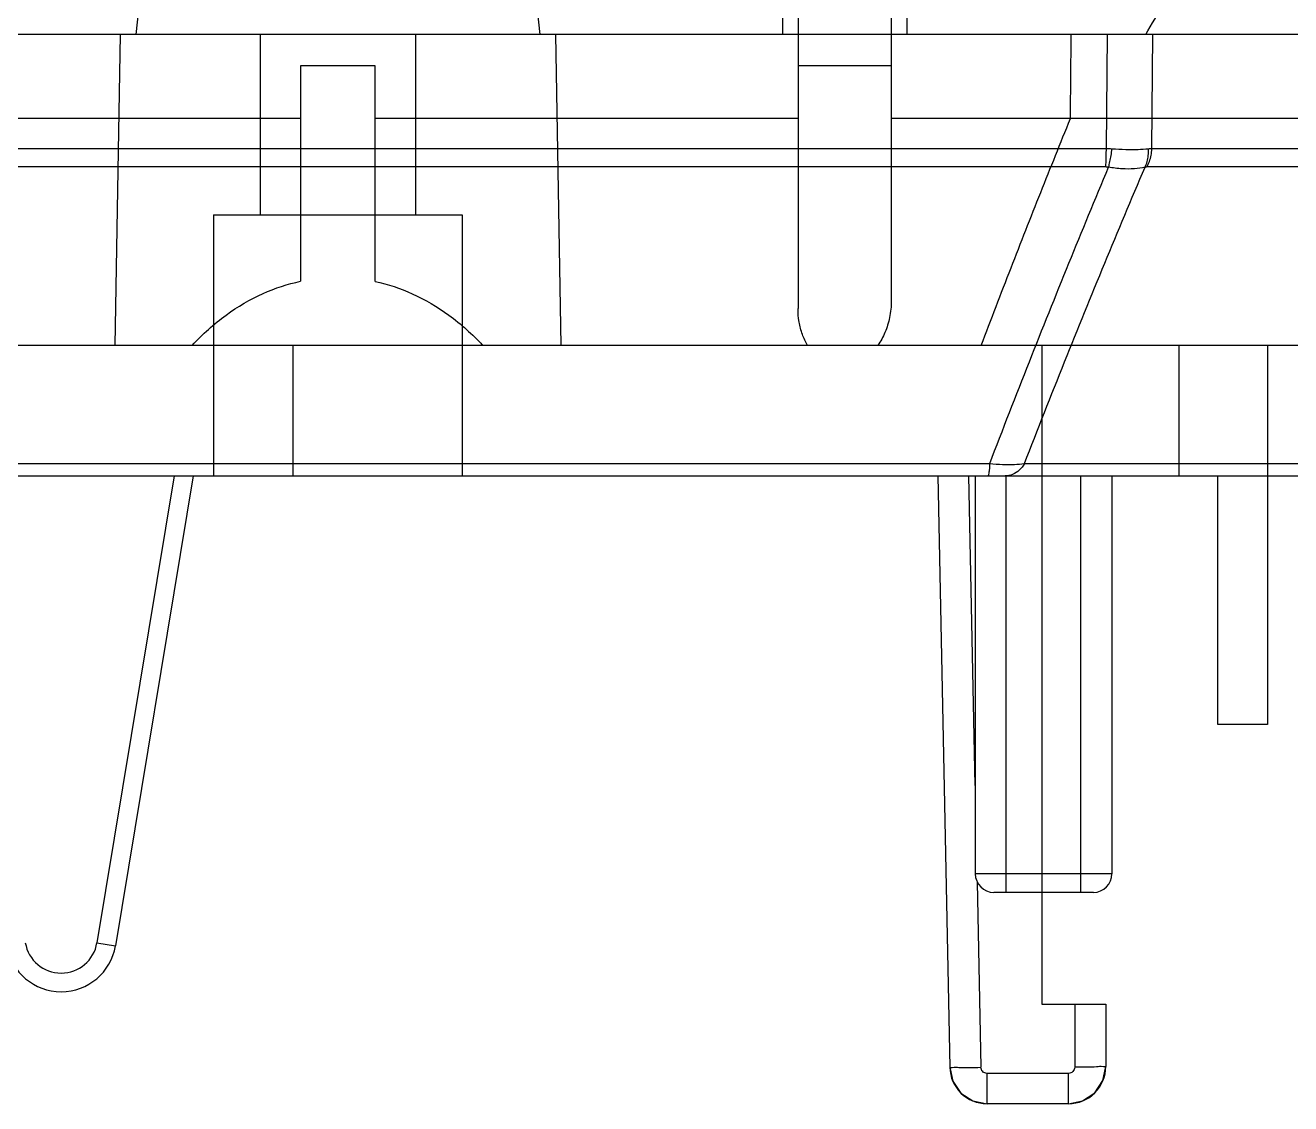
# Model space of a CAD drawing. Extents: x 114 to 332, y 121 to 329.
# Drawn here: x 160.19 to 180.54, y 255.58 to 272.93 of the extents above; entities that cross this region are included whole.
import ezdxf

# ---------------------------------------------------------------- set-up
doc = ezdxf.new("R2010")
doc.units = 0
doc.layers.get('0').update_dxf_attribs({"linetype": 'CONTINUOUS'})

msp = doc.modelspace()

# ---------------------------------------------------------------- linework, layer by layer
at = {"color": 6, "linetype": 'CONTINUOUS'}
for p, q in [((163.22, 284.38), (161.97, 272.78)), ((167.22, 284.38), (168.47, 272.78)), ((172.37, 274.78), (172.37, 272.78)), ((174.37, 274.78), (174.37, 272.78)), ((172.62, 274.28), (172.62, 268.376)), ((174.12, 274.28), (174.12, 268.495)), ((214.951, 272.78), (115.488, 272.78)), ((161.72, 272.78), (161.632, 267.78)), ((163.97, 272.78), (163.97, 269.88)), ((166.47, 272.78), (166.47, 269.88)), ((168.72, 272.78), (168.807, 267.78)), ((177.579, 270.942), (177.597, 272.78)), ((178.31, 270.942), (178.328, 272.78)), ((165.82, 272.28), (164.62, 272.28)), ((164.62, 272.28), (164.62, 268.812)), ((165.82, 268.809), (165.82, 272.28)), ((174.12, 272.28), (172.62, 272.28)), ((164.62, 271.43), (141.068, 271.43)), ((172.62, 271.43), (165.82, 271.43)), ((189.071, 271.43), (174.12, 271.43)), ((177.579, 270.942), (139.987, 270.942)), ((190.455, 270.942), (178.31, 270.942)), ((177.57, 270.65), (140.006, 270.65)), ((190.436, 270.65), (178.228, 270.65)), ((163.22, 269.88), (167.22, 269.88)), ((163.22, 269.88), (163.22, 265.68)), ((167.22, 269.88), (167.22, 265.68)), ((188.518, 267.78), (141.921, 267.78)), ((164.493, 267.78), (164.493, 265.68)), ((176.543, 267.78), (176.543, 257.18)), ((178.743, 267.78), (178.743, 265.68)), ((180.17, 267.78), (180.17, 261.68)), ((141.877, 265.88), (175.704, 265.88)), ((176.263, 265.88), (188.611, 265.88)), ((141.604, 265.68), (188.835, 265.68)), ((162.589, 265.68), (161.345, 258.169)), ((162.893, 265.68), (161.641, 258.12)), ((174.87, 265.68), (175.061, 256.168)), ((175.47, 260.701), (175.369, 265.68)), ((175.47, 265.68), (175.47, 259.28)), ((175.97, 258.98), (175.97, 265.68)), ((177.17, 258.98), (177.17, 265.68)), ((177.67, 265.68), (177.67, 259.28)), ((179.37, 261.68), (179.37, 265.68)), ((180.17, 261.68), (179.37, 261.68)), ((177.67, 259.28), (175.47, 259.28)), ((175.501, 259.147), (175.561, 256.166)), ((177.37, 258.98), (175.77, 258.98)), ((161.345, 258.169), (161.641, 258.12)), ((176.543, 257.18), (177.57, 257.18)), ((177.07, 257.18), (177.07, 256.168)), ((177.57, 257.18), (177.57, 256.18)), ((176.97, 256.068), (175.661, 256.068)), ((175.661, 255.58), (175.661, 256.068)), ((176.97, 255.58), (176.97, 256.068)), ((176.97, 255.58), (175.661, 255.58))]:
    msp.add_line(p, q, dxfattribs=at)
for points in [[(175.061, 256.168), (175.11, 255.943), (175.24, 255.752), (175.434, 255.625), (175.661, 255.58)], [(176.97, 255.58), (177.198, 255.626), (177.393, 255.756), (177.524, 255.951), (177.57, 256.18)]]:
    msp.add_lwpolyline(points, dxfattribs=at)
for centre, radius, start, end in [((175.77, 259.28), 0.3, 180, 270), ((177.37, 259.28), 0.3, 270, 0), ((160.769, 258.265), 0.884, 189.3982, 350.6018), ((160.769, 258.265), 0.584, 189.3982, 350.6018), ((175.661, 256.18), 0.6, 181.1519, 270), ((176.97, 256.18), 0.6, 270, 360)]:
    msp.add_arc(centre, radius, start, end, dxfattribs=at)
for points, knots in [([(178.212, 272.78), (178.31, 272.948), (178.509, 273.28), (178.705, 273.614), (178.805, 273.78)], [0, 0, 0, 0, 0.580773, 1.162471, 1.162471, 1.162471, 1.162471]), ([(177.002, 271.43), (177.004, 271.655), (177.008, 272.105), (177.012, 272.555), (177.015, 272.78)], [0, 0, 0, 0, 0.675444, 1.350888, 1.350888, 1.350888, 1.350888]), ([(175.567, 267.78), (175.725, 268.196), (176.041, 269.018), (176.519, 270.234), (176.841, 271.034), (177.002, 271.43)], [0, 0, 0, 0, 1.333708, 2.640726, 3.9213, 3.9213, 3.9213, 3.9213]), ([(177.57, 270.65), (177.572, 270.68), (177.575, 270.743), (177.578, 270.84), (177.579, 270.907), (177.579, 270.942)], [0, 0, 0, 0, 0.0896841, 0.1885026, 0.2921864, 0.2921864, 0.2921864, 0.2921864]), ([(177.67, 270.939), (177.655, 270.94), (177.625, 270.941), (177.594, 270.942), (177.579, 270.942)], [0, 0, 0, 0, 0.04575936, 0.0914092, 0.0914092, 0.0914092, 0.0914092]), ([(177.616, 270.647), (177.624, 270.677), (177.638, 270.739), (177.656, 270.836), (177.666, 270.904), (177.67, 270.939)], [0, 0, 0, 0, 0.0917321, 0.1921226, 0.2968987, 0.2968987, 0.2968987, 0.2968987]), ([(178.255, 270.939), (178.2, 270.933), (178.078, 270.927), (177.883, 270.927), (177.743, 270.934), (177.67, 270.939)], [0, 0, 0, 0, 0.1675023, 0.3657659, 0.5853225, 0.5853225, 0.5853225, 0.5853225]), ([(178.201, 270.647), (178.215, 270.676), (178.239, 270.737), (178.257, 270.836), (178.258, 270.904), (178.255, 270.939)], [0, 0, 0, 0, 0.0957494, 0.1961389, 0.2998294, 0.2998294, 0.2998294, 0.2998294]), ([(178.228, 270.65), (178.245, 270.678), (178.275, 270.739), (178.303, 270.838), (178.309, 270.907), (178.31, 270.942)], [0, 0, 0, 0, 0.0998193, 0.202448, 0.3066604, 0.3066604, 0.3066604, 0.3066604]), ([(178.31, 270.942), (178.301, 270.942), (178.283, 270.94), (178.265, 270.94), (178.255, 270.939)], [0, 0, 0, 0, 0.02652641, 0.05481667, 0.05481667, 0.05481667, 0.05481667]), ([(175.704, 265.88), (175.914, 266.426), (176.333, 267.503), (176.97, 269.093), (177.4, 270.134), (177.616, 270.647)], [0, 0, 0, 0, 1.756571, 3.467266, 5.136746, 5.136746, 5.136746, 5.136746]), ([(176.263, 265.88), (176.475, 266.426), (176.9, 267.504), (177.546, 269.093), (177.982, 270.134), (178.201, 270.647)], [0, 0, 0, 0, 1.759596, 3.473452, 5.146334, 5.146334, 5.146334, 5.146334]), ([(177.616, 270.647), (177.608, 270.648), (177.593, 270.649), (177.578, 270.65), (177.57, 270.65)], [0, 0, 0, 0, 0.0230854, 0.04590928, 0.04590928, 0.04590928, 0.04590928]), ([(178.201, 270.647), (178.145, 270.633), (178.022, 270.616), (177.825, 270.617), (177.687, 270.634), (177.616, 270.647)], [0, 0, 0, 0, 0.172268, 0.3705141, 0.5883929, 0.5883929, 0.5883929, 0.5883929]), ([(178.228, 270.65), (178.223, 270.65), (178.214, 270.649), (178.205, 270.648), (178.201, 270.647)], [0, 0, 0, 0, 0.01304239, 0.02703493, 0.02703493, 0.02703493, 0.02703493]), ([(162.878, 267.78), (163.044, 267.96), (163.397, 268.279), (163.991, 268.629), (164.413, 268.768), (164.62, 268.812)], [0, 0, 0, 0, 0.732058, 1.418789, 2.053177, 2.053177, 2.053177, 2.053177]), ([(165.82, 268.809), (166.024, 268.764), (166.442, 268.624), (167.031, 268.276), (167.383, 267.959), (167.548, 267.78)], [0, 0, 0, 0, 0.628908, 1.309211, 2.039338, 2.039338, 2.039338, 2.039338]), ([(174.12, 268.495), (174.12, 268.406), (174.102, 268.233), (174.028, 267.99), (173.95, 267.846), (173.905, 267.78)], [0, 0, 0, 0, 0.2672305, 0.5180072, 0.7563425, 0.7563425, 0.7563425, 0.7563425]), ([(172.775, 267.78), (172.741, 267.836), (172.684, 267.958), (172.631, 268.16), (172.62, 268.302), (172.62, 268.376)], [0, 0, 0, 0, 0.1954925, 0.4017959, 0.6219377, 0.6219377, 0.6219377, 0.6219377]), ([(175.704, 265.88), (175.702, 265.844), (175.698, 265.78), (175.687, 265.726), (175.682, 265.68), (175.673, 265.68)], [0, 0, 0, 0, 0.1074244, 0.17683, 0.2032077, 0.2032077, 0.2032077, 0.2032077]), ([(175.704, 265.88), (175.773, 265.873), (175.904, 265.863), (176.091, 265.862), (176.209, 265.872), (176.263, 265.88)], [0, 0, 0, 0, 0.2074798, 0.3962543, 0.560472, 0.560472, 0.560472, 0.560472]), ([(176.263, 265.88), (176.24, 265.84), (176.185, 265.77), (176.076, 265.698), (175.993, 265.68), (175.952, 265.68)], [0, 0, 0, 0, 0.1371337, 0.2641521, 0.3845511, 0.3845511, 0.3845511, 0.3845511]), ([(175.061, 256.168), (175.061, 256.156), (175.139, 256.177), (175.216, 256.155), (175.383, 256.166), (175.497, 256.165), (175.561, 256.166)], [0, 0, 0, 0, 0.038326, 0.146722, 0.3088717, 0.5001398, 0.5001398, 0.5001398, 0.5001398]), ([(175.661, 256.068), (175.648, 256.068), (175.622, 256.073), (175.589, 256.095), (175.567, 256.127), (175.561, 256.153), (175.561, 256.166)], [0, 0, 0, 0, 0.0385243, 0.0770462, 0.1155653, 0.1540917, 0.1540917, 0.1540917, 0.1540917]), ([(177.07, 256.168), (177.07, 256.155), (177.064, 256.129), (177.042, 256.096), (177.009, 256.073), (176.983, 256.068), (176.97, 256.068)], [0, 0, 0, 0, 0.0390171, 0.078032, 0.1170441, 0.1560637, 0.1560637, 0.1560637, 0.1560637]), ([(177.57, 256.18), (177.57, 256.168), (177.491, 256.187), (177.415, 256.164), (177.247, 256.172), (177.133, 256.168), (177.07, 256.168)], [0, 0, 0, 0, 0.0383505, 0.1468113, 0.3090448, 0.5003871, 0.5003871, 0.5003871, 0.5003871])]:
    msp.add_open_spline(points, degree=3, knots=knots, dxfattribs=at)

doc.saveas('drawing.dxf')
